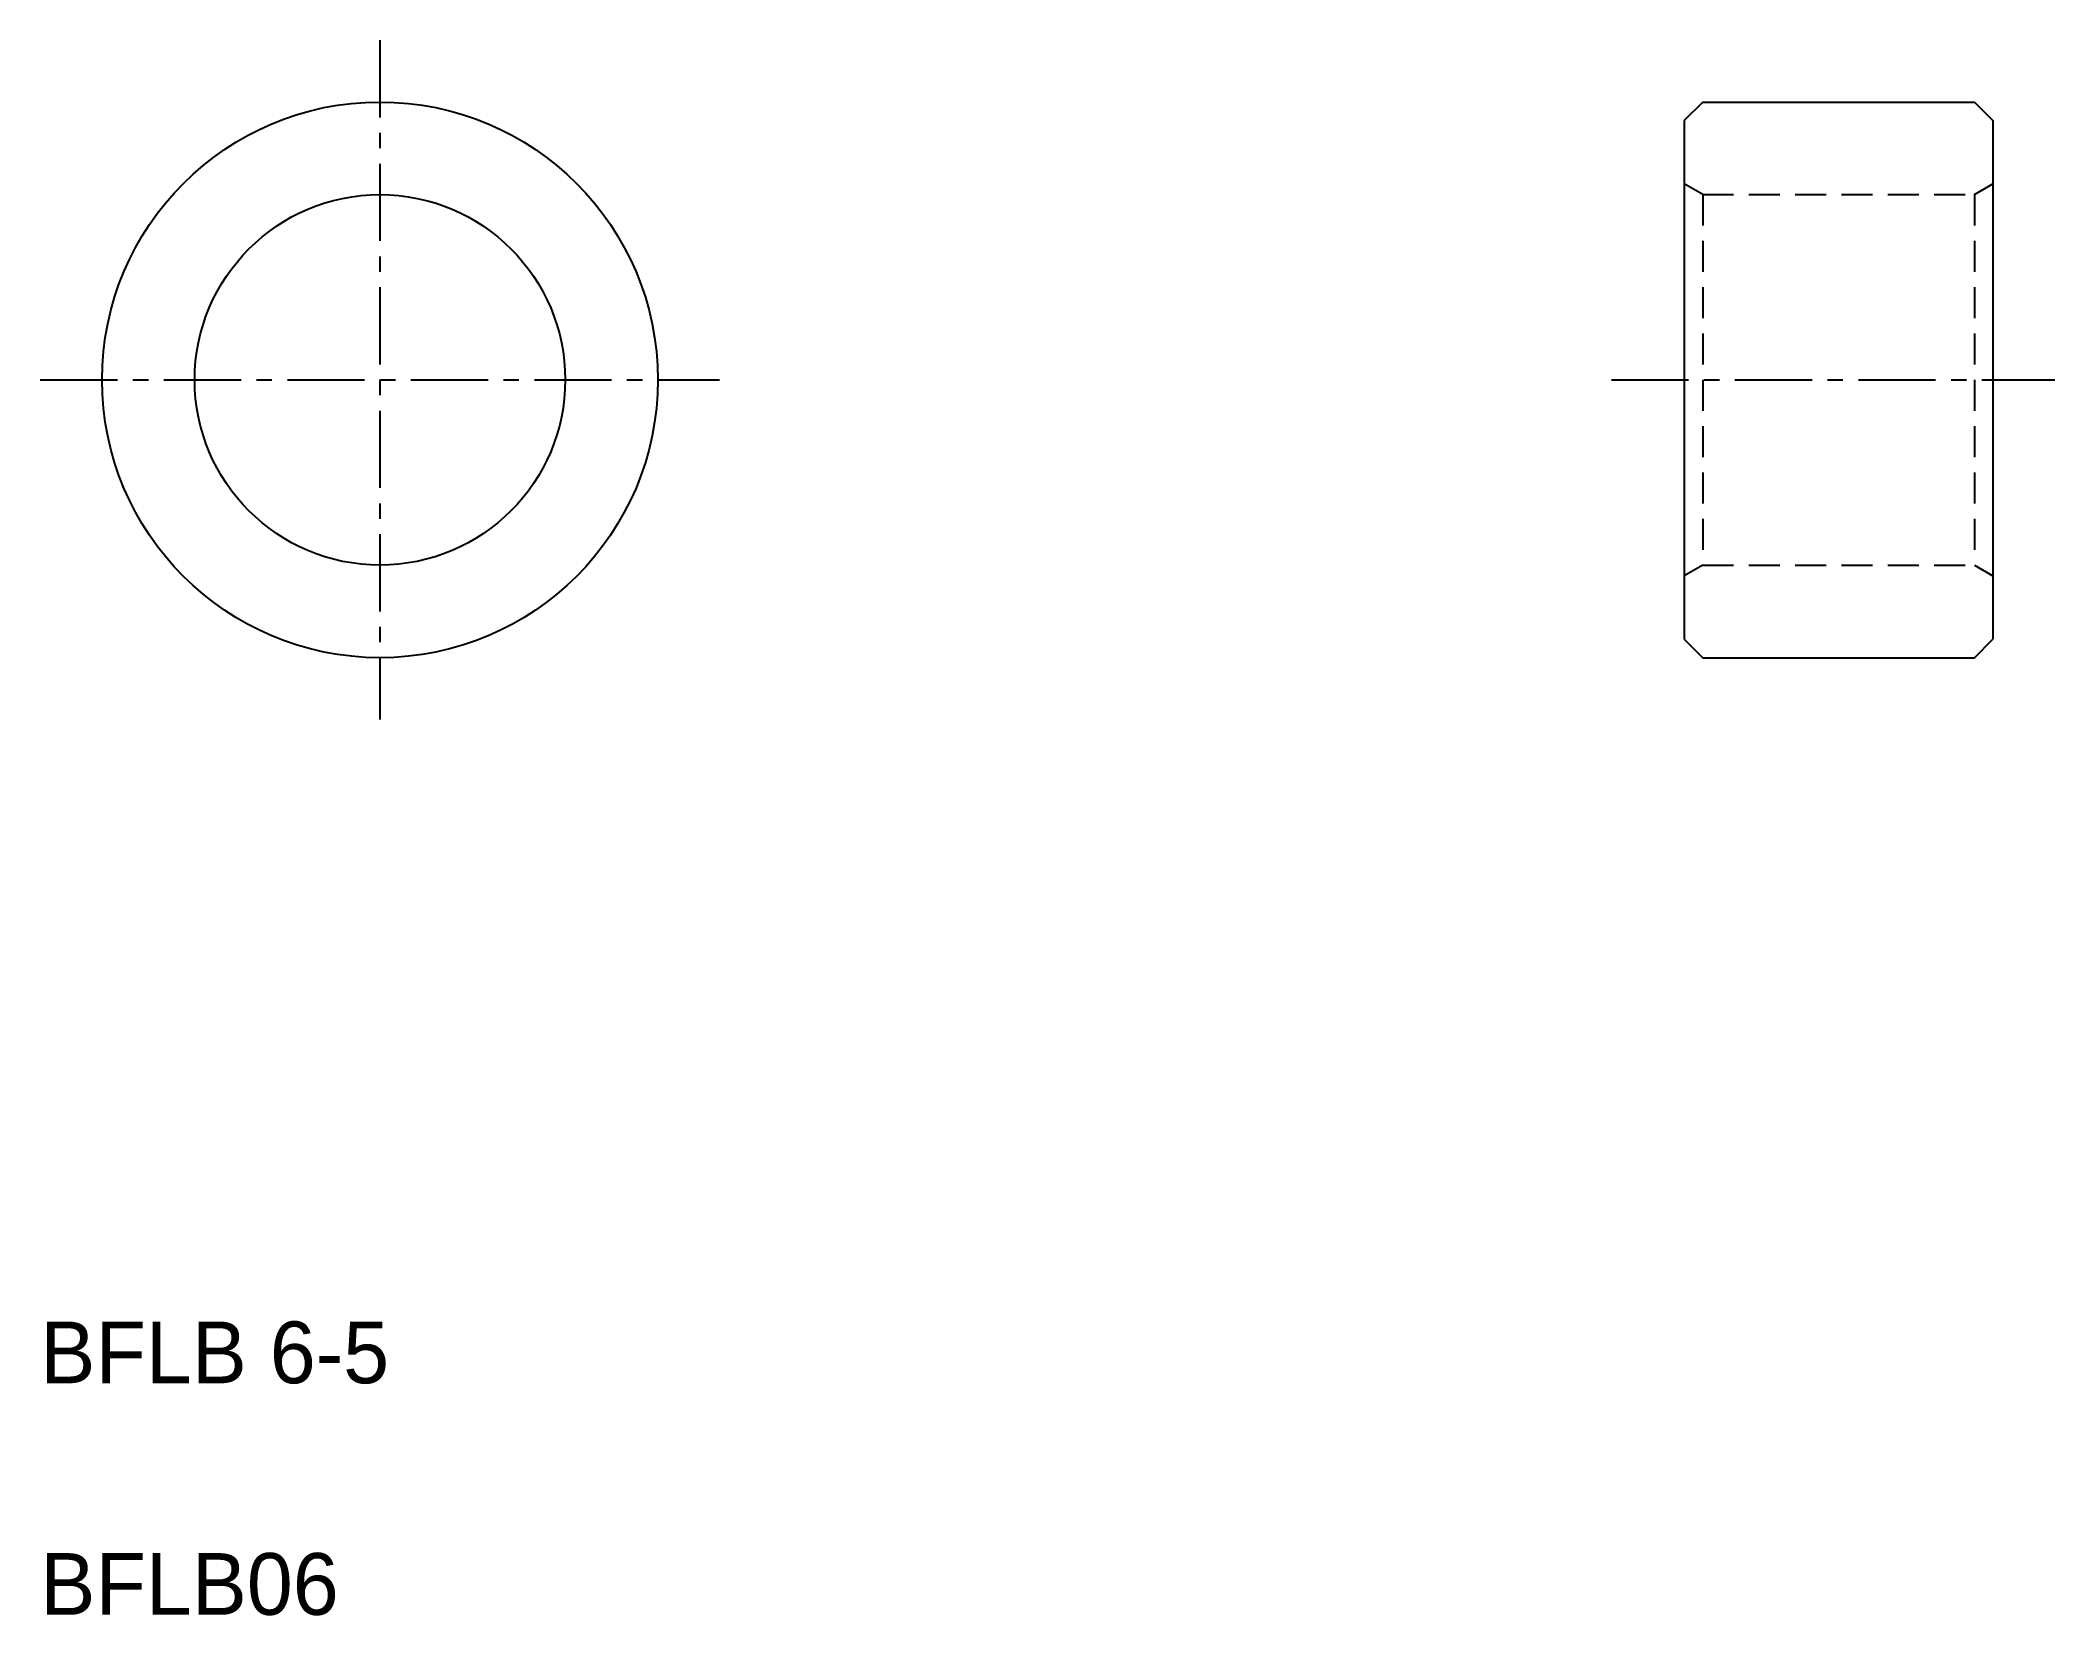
# Model space of a CAD drawing. Extents: x 38.3 to 70.9, y 31.8 to 57.3.
import ezdxf

# ---------------------------------------------------------------- set-up
doc = ezdxf.new("R2010")
doc.units = 0
doc.linetypes.add('CENTER', pattern=[2, 1.25, -0.25, 0.25, -0.25])
doc.linetypes.add('DASHED', pattern=[0.75, 0.5, -0.25])
doc.layers.get('0').update_dxf_attribs({"linetype": 'CONTINUOUS'})
doc.layers.add('CENTER', color=1, linetype='CENTER')

msp = doc.modelspace()

# ---------------------------------------------------------------- linework, layer by layer
at = {"color": 7, "linetype": 'CONTINUOUS'}
for p, q in [((65.188, 56.292), (64.888, 55.992)), ((65.188, 56.292), (69.588, 56.292)), ((69.588, 56.292), (69.888, 55.992)), ((64.888, 55.992), (64.888, 47.592)), ((69.888, 55.992), (69.888, 47.592)), ((64.888, 47.592), (65.188, 47.292)), ((69.588, 47.292), (69.888, 47.592)), ((65.188, 47.292), (69.588, 47.292))]:
    msp.add_line(p, q, dxfattribs=at)
at = {"color": 3, "linetype": 'DASHED'}
for p, q in [((65.188, 54.792), (64.888, 54.965)), ((69.588, 54.792), (69.888, 54.965)), ((65.188, 54.792), (65.188, 48.792)), ((65.188, 54.792), (69.588, 54.792)), ((69.588, 54.792), (69.588, 48.801)), ((65.188, 48.792), (64.888, 48.618)), ((65.188, 48.792), (69.588, 48.792)), ((69.588, 48.792), (69.888, 48.618))]:
    msp.add_line(p, q, dxfattribs=at)
at = {"color": 7, "linetype": 'CONTINUOUS'}
for radius in [4.5, 3]:
    msp.add_circle((43.769, 51.792), radius, dxfattribs=at)
at = {"layer": 'CENTER', "color": 1, "linetype": 'CENTER'}
for p, q in [((43.769, 57.292), (43.769, 46.292)), ((38.269, 51.792), (49.269, 51.792)), ((63.71, 51.792), (70.888, 51.792))]:
    msp.add_line(p, q, dxfattribs=at)

# ---------------------------------------------------------------- texts
at = {"color": 7, "linetype": 'CONTINUOUS'}
for s, p in [('BFLB 6-5', (38.269, 35.542)), ('BFLB06', (38.269, 31.792))]:
    msp.add_text(s, height=1, dxfattribs=at).set_placement(p)

doc.saveas('drawing.dxf')
